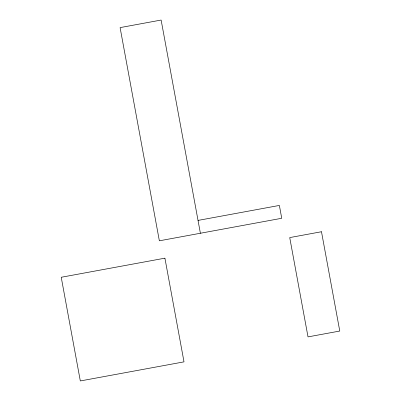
<?xml version="1.0" encoding="UTF-8"?>
<svg xmlns="http://www.w3.org/2000/svg" width="401" height="401" viewBox="0 0 401 401"><rect width="100%" height="100%" fill="white"/><g stroke="black" fill="none" stroke-linecap="round" stroke-linejoin="round"><path stroke-width="0.6" d="M198.029 220.415L279.372 205.437L281.733 218.274L159.357 240.811L120.094 27.609L161.132 20.05L200.395 233.252M164.911 258.174L61.228 277.266L80.32 380.95L184.004 361.857L164.911 258.174M321.487 231.738L289.728 237.587L308.018 336.89L339.772 331.041L321.487 231.738"/></g></svg>
